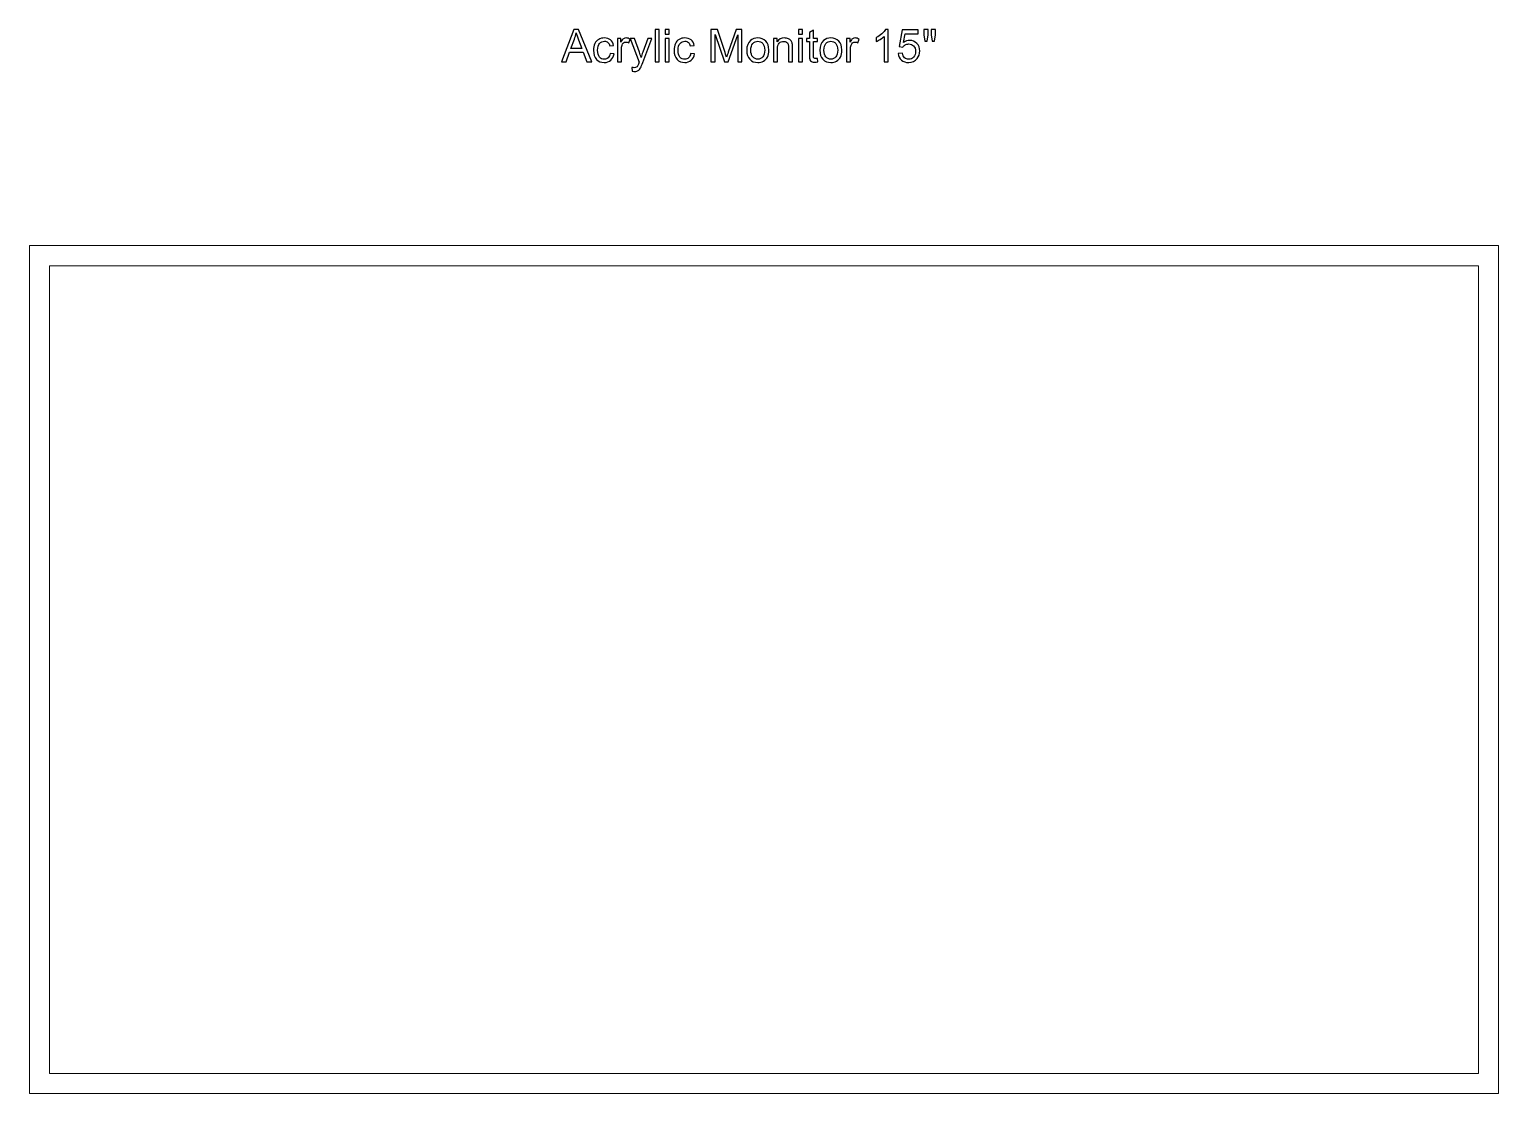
# Model space of a CAD drawing. Header units: centimetres. Extents: x -13.6 to 22.8, y -9.4 to 17.
import ezdxf

# ---------------------------------------------------------------- set-up
doc = ezdxf.new("R2010")
doc.units = ezdxf.units.CM
doc.header["$MEASUREMENT"] = 0
doc.layers.add('Layer 1', color=7, linetype='Continuous')

msp = doc.modelspace()

# ---------------------------------------------------------------- linework, layer by layer
at = {"layer": 'Layer 1', "color": 250, "lineweight": 20}
for points in [[(-13.63237, -9.3748), (22.76763, -9.3748), (22.76763, 11.6252), (-13.63237, 11.6252), (-13.63237, -9.3748)], [(-13.13237, -8.8748), (22.26763, -8.8748), (22.26763, 11.1252), (-13.13237, 11.1252), (-13.13237, -8.8748)]]:
    msp.add_lwpolyline(points, close=True, dxfattribs=at)
at = {"layer": 'Layer 1', "color": 250}
for points, knots in [([(-0.4496, 16.16917), (-0.4496, 16.16917), (-0.14131, 16.97282), (-0.14131, 16.97282), (-0.14131, 16.97282), (-0.02439, 16.97282), (-0.02439, 16.97282), (-0.02439, 16.97282), (0.30279, 16.16917), (0.30279, 16.16917), (0.30279, 16.16917), (0.18176, 16.16917), (0.18176, 16.16917), (0.18176, 16.16917), (0.08878, 16.41274), (0.08878, 16.41274), (0.08878, 16.41274), (-0.24963, 16.41274), (-0.24963, 16.41274), (-0.24963, 16.41274), (-0.3368, 16.16917), (-0.3368, 16.16917), (-0.3368, 16.16917), (-0.4496, 16.16917), (-0.4496, 16.16917)], [0, 0, 0, 0, 0.125, 0.125, 0.125, 0.25, 0.25, 0.25, 0.375, 0.375, 0.375, 0.5, 0.5, 0.5, 0.625, 0.625, 0.625, 0.75, 0.75, 0.75, 0.875, 0.875, 0.875, 1, 1, 1, 1]), ([(-0.21839, 16.49916), (-0.21839, 16.49916), (0.05549, 16.49916), (0.05549, 16.49916), (0.05549, 16.49916), (-0.02832, 16.72196), (-0.02832, 16.72196), (-0.05358, 16.78968), (-0.07266, 16.84562), (-0.08594, 16.88976), (-0.09698, 16.83738), (-0.11176, 16.78594), (-0.13028, 16.73506), (-0.13028, 16.73506), (-0.21839, 16.49916), (-0.21839, 16.49916)], [0, 0, 0, 0, 0.2, 0.2, 0.2, 0.4, 0.4, 0.4, 0.6, 0.6, 0.6, 0.8, 0.8, 0.8, 1, 1, 1, 1]), ([(0.75531, 16.38243), (0.75531, 16.38243), (0.85184, 16.36896), (0.85184, 16.36896), (0.84118, 16.30255), (0.81424, 16.25073), (0.77065, 16.21313), (0.72706, 16.17553), (0.67337, 16.15682), (0.60996, 16.15682), (0.53045, 16.15682), (0.46647, 16.18283), (0.41821, 16.23483), (0.36976, 16.28684), (0.34563, 16.36129), (0.34563, 16.45819), (0.34563, 16.52105), (0.3561, 16.57586), (0.37687, 16.623), (0.39763, 16.66996), (0.42925, 16.70531), (0.4719, 16.7287), (0.51436, 16.75227), (0.56057, 16.76405), (0.6107, 16.76405), (0.67375, 16.76405), (0.72557, 16.74815), (0.7656, 16.71616), (0.80582, 16.68417), (0.83163, 16.63872), (0.84286, 16.57998), (0.84286, 16.57998), (0.74745, 16.56538), (0.74745, 16.56538), (0.73829, 16.60448), (0.7222, 16.63385), (0.69881, 16.65368), (0.67562, 16.67332), (0.64756, 16.68324), (0.61463, 16.68324), (0.56487, 16.68324), (0.52447, 16.66547), (0.49323, 16.62992), (0.46217, 16.59419), (0.44664, 16.53807), (0.44664, 16.461), (0.44664, 16.3828), (0.46161, 16.32612), (0.49154, 16.29077), (0.52166, 16.25541), (0.56076, 16.23764), (0.60883, 16.23764), (0.64774, 16.23764), (0.68011, 16.24942), (0.70592, 16.27318), (0.73193, 16.29675), (0.74839, 16.33323), (0.75531, 16.38243)], [0, 0, 0, 0, 0.05263158, 0.05263158, 0.05263158, 0.10526316, 0.10526316, 0.10526316, 0.15789474, 0.15789474, 0.15789474, 0.21052632, 0.21052632, 0.21052632, 0.26315789, 0.26315789, 0.26315789, 0.31578947, 0.31578947, 0.31578947, 0.36842105, 0.36842105, 0.36842105, 0.42105263, 0.42105263, 0.42105263, 0.47368421, 0.47368421, 0.47368421, 0.52631579, 0.52631579, 0.52631579, 0.57894737, 0.57894737, 0.57894737, 0.63157895, 0.63157895, 0.63157895, 0.68421053, 0.68421053, 0.68421053, 0.73684211, 0.73684211, 0.73684211, 0.78947368, 0.78947368, 0.78947368, 0.84210526, 0.84210526, 0.84210526, 0.89473684, 0.89473684, 0.89473684, 0.94736842, 0.94736842, 0.94736842, 1, 1, 1, 1]), ([(0.9349, 16.16917), (0.9349, 16.16917), (0.9349, 16.75171), (0.9349, 16.75171), (0.9349, 16.75171), (1.02357, 16.75171), (1.02357, 16.75171), (1.02357, 16.75171), (1.02357, 16.66247), (1.02357, 16.66247), (1.0462, 16.70382), (1.06716, 16.73113), (1.08642, 16.74422), (1.10569, 16.75751), (1.12683, 16.76405), (1.14984, 16.76405), (1.18314, 16.76405), (1.217, 16.75358), (1.25142, 16.73281), (1.25142, 16.73281), (1.21625, 16.64171), (1.21625, 16.64171), (1.19231, 16.65518), (1.16836, 16.66191), (1.14442, 16.66191), (1.1229, 16.66191), (1.10363, 16.65536), (1.08661, 16.64246), (1.06959, 16.62955), (1.05743, 16.61159), (1.05013, 16.58858), (1.0391, 16.5536), (1.03367, 16.51525), (1.03367, 16.47353), (1.03367, 16.47353), (1.03367, 16.16917), (1.03367, 16.16917), (1.03367, 16.16917), (0.9349, 16.16917), (0.9349, 16.16917)], [0, 0, 0, 0, 0.07692308, 0.07692308, 0.07692308, 0.15384615, 0.15384615, 0.15384615, 0.23076923, 0.23076923, 0.23076923, 0.30769231, 0.30769231, 0.30769231, 0.38461538, 0.38461538, 0.38461538, 0.46153846, 0.46153846, 0.46153846, 0.53846154, 0.53846154, 0.53846154, 0.61538462, 0.61538462, 0.61538462, 0.69230769, 0.69230769, 0.69230769, 0.76923077, 0.76923077, 0.76923077, 0.84615385, 0.84615385, 0.84615385, 0.92307692, 0.92307692, 0.92307692, 1, 1, 1, 1]), ([(1.3053, 15.94525), (1.3053, 15.94525), (1.29408, 16.03654), (1.29408, 16.03654), (1.31578, 16.03074), (1.33448, 16.02775), (1.35057, 16.02775), (1.37265, 16.02775), (1.39023, 16.03149), (1.40332, 16.03878), (1.41661, 16.04608), (1.42746, 16.05637), (1.43587, 16.06946), (1.44205, 16.07938), (1.45215, 16.10388), (1.46599, 16.14317), (1.46786, 16.14859), (1.47067, 16.15664), (1.47479, 16.1673), (1.47479, 16.1673), (1.25367, 16.75171), (1.25367, 16.75171), (1.25367, 16.75171), (1.35918, 16.75171), (1.35918, 16.75171), (1.35918, 16.75171), (1.48077, 16.41535), (1.48077, 16.41535), (1.49667, 16.37289), (1.5107, 16.32799), (1.52324, 16.28085), (1.53465, 16.32519), (1.54812, 16.36896), (1.56383, 16.41199), (1.56383, 16.41199), (1.68805, 16.75171), (1.68805, 16.75171), (1.68805, 16.75171), (1.78663, 16.75171), (1.78663, 16.75171), (1.78663, 16.75171), (1.56645, 16.15907), (1.56645, 16.15907), (1.54269, 16.09528), (1.52417, 16.0515), (1.51089, 16.02737), (1.49331, 15.99501), (1.4731, 15.97125), (1.45047, 15.9561), (1.42764, 15.94094), (1.40052, 15.93346), (1.36909, 15.93346), (1.35001, 15.93346), (1.32868, 15.93739), (1.3053, 15.94525)], [0, 0, 0, 0, 0.05555556, 0.05555556, 0.05555556, 0.11111111, 0.11111111, 0.11111111, 0.16666667, 0.16666667, 0.16666667, 0.22222222, 0.22222222, 0.22222222, 0.27777778, 0.27777778, 0.27777778, 0.33333333, 0.33333333, 0.33333333, 0.38888889, 0.38888889, 0.38888889, 0.44444444, 0.44444444, 0.44444444, 0.5, 0.5, 0.5, 0.55555556, 0.55555556, 0.55555556, 0.61111111, 0.61111111, 0.61111111, 0.66666667, 0.66666667, 0.66666667, 0.72222222, 0.72222222, 0.72222222, 0.77777778, 0.77777778, 0.77777778, 0.83333333, 0.83333333, 0.83333333, 0.88888889, 0.88888889, 0.88888889, 0.94444444, 0.94444444, 0.94444444, 1, 1, 1, 1]), ([(1.86875, 16.16917), (1.86875, 16.16917), (1.86875, 16.97282), (1.86875, 16.97282), (1.86875, 16.97282), (1.96753, 16.97282), (1.96753, 16.97282), (1.96753, 16.97282), (1.96753, 16.16917), (1.96753, 16.16917), (1.96753, 16.16917), (1.86875, 16.16917), (1.86875, 16.16917)], [0, 0, 0, 0, 0.25, 0.25, 0.25, 0.5, 0.5, 0.5, 0.75, 0.75, 0.75, 1, 1, 1, 1]), ([(2.12036, 16.86058), (2.12036, 16.86058), (2.12036, 16.97282), (2.12036, 16.97282), (2.12036, 16.97282), (2.21913, 16.97282), (2.21913, 16.97282), (2.21913, 16.97282), (2.21913, 16.86058), (2.21913, 16.86058), (2.21913, 16.86058), (2.12036, 16.86058), (2.12036, 16.86058)], [0, 0, 0, 0, 0.25, 0.25, 0.25, 0.5, 0.5, 0.5, 0.75, 0.75, 0.75, 1, 1, 1, 1]), ([(2.12036, 16.16917), (2.12036, 16.16917), (2.12036, 16.75171), (2.12036, 16.75171), (2.12036, 16.75171), (2.21913, 16.75171), (2.21913, 16.75171), (2.21913, 16.75171), (2.21913, 16.16917), (2.21913, 16.16917), (2.21913, 16.16917), (2.12036, 16.16917), (2.12036, 16.16917)], [0, 0, 0, 0, 0.25, 0.25, 0.25, 0.5, 0.5, 0.5, 0.75, 0.75, 0.75, 1, 1, 1, 1]), ([(2.75022, 16.38243), (2.75022, 16.38243), (2.84675, 16.36896), (2.84675, 16.36896), (2.83609, 16.30255), (2.80915, 16.25073), (2.76556, 16.21313), (2.72197, 16.17553), (2.66828, 16.15682), (2.60487, 16.15682), (2.52536, 16.15682), (2.46138, 16.18283), (2.41312, 16.23483), (2.36467, 16.28684), (2.34054, 16.36129), (2.34054, 16.45819), (2.34054, 16.52105), (2.35101, 16.57586), (2.37178, 16.623), (2.39254, 16.66996), (2.42416, 16.70531), (2.46681, 16.7287), (2.50927, 16.75227), (2.55548, 16.76405), (2.60561, 16.76405), (2.66866, 16.76405), (2.72048, 16.74815), (2.76051, 16.71616), (2.80073, 16.68417), (2.82654, 16.63872), (2.83777, 16.57998), (2.83777, 16.57998), (2.74236, 16.56538), (2.74236, 16.56538), (2.7332, 16.60448), (2.71711, 16.63385), (2.69372, 16.65368), (2.67053, 16.67332), (2.64247, 16.68324), (2.60954, 16.68324), (2.55978, 16.68324), (2.51938, 16.66547), (2.48814, 16.62992), (2.45708, 16.59419), (2.44155, 16.53807), (2.44155, 16.461), (2.44155, 16.3828), (2.45652, 16.32612), (2.48645, 16.29077), (2.51657, 16.25541), (2.55567, 16.23764), (2.60374, 16.23764), (2.64265, 16.23764), (2.67502, 16.24942), (2.70083, 16.27318), (2.72684, 16.29675), (2.7433, 16.33323), (2.75022, 16.38243)], [0, 0, 0, 0, 0.05263158, 0.05263158, 0.05263158, 0.10526316, 0.10526316, 0.10526316, 0.15789474, 0.15789474, 0.15789474, 0.21052632, 0.21052632, 0.21052632, 0.26315789, 0.26315789, 0.26315789, 0.31578947, 0.31578947, 0.31578947, 0.36842105, 0.36842105, 0.36842105, 0.42105263, 0.42105263, 0.42105263, 0.47368421, 0.47368421, 0.47368421, 0.52631579, 0.52631579, 0.52631579, 0.57894737, 0.57894737, 0.57894737, 0.63157895, 0.63157895, 0.63157895, 0.68421053, 0.68421053, 0.68421053, 0.73684211, 0.73684211, 0.73684211, 0.78947368, 0.78947368, 0.78947368, 0.84210526, 0.84210526, 0.84210526, 0.89473684, 0.89473684, 0.89473684, 0.94736842, 0.94736842, 0.94736842, 1, 1, 1, 1]), ([(3.25288, 16.16917), (3.25288, 16.16917), (3.25288, 16.97282), (3.25288, 16.97282), (3.25288, 16.97282), (3.41227, 16.97282), (3.41227, 16.97282), (3.41227, 16.97282), (3.60233, 16.40394), (3.60233, 16.40394), (3.61991, 16.351), (3.63263, 16.31134), (3.64068, 16.28497), (3.64984, 16.31415), (3.66425, 16.35718), (3.6837, 16.41386), (3.6837, 16.41386), (3.87713, 16.97282), (3.87713, 16.97282), (3.87713, 16.97282), (4.01949, 16.97282), (4.01949, 16.97282), (4.01949, 16.97282), (4.01949, 16.16917), (4.01949, 16.16917), (4.01949, 16.16917), (3.91735, 16.16917), (3.91735, 16.16917), (3.91735, 16.16917), (3.91735, 16.8415), (3.91735, 16.8415), (3.91735, 16.8415), (3.68277, 16.16917), (3.68277, 16.16917), (3.68277, 16.16917), (3.58699, 16.16917), (3.58699, 16.16917), (3.58699, 16.16917), (3.35502, 16.85385), (3.35502, 16.85385), (3.35502, 16.85385), (3.35502, 16.16917), (3.35502, 16.16917), (3.35502, 16.16917), (3.25288, 16.16917), (3.25288, 16.16917)], [0, 0, 0, 0, 0.06666667, 0.06666667, 0.06666667, 0.13333333, 0.13333333, 0.13333333, 0.2, 0.2, 0.2, 0.26666667, 0.26666667, 0.26666667, 0.33333333, 0.33333333, 0.33333333, 0.4, 0.4, 0.4, 0.46666667, 0.46666667, 0.46666667, 0.53333333, 0.53333333, 0.53333333, 0.6, 0.6, 0.6, 0.66666667, 0.66666667, 0.66666667, 0.73333333, 0.73333333, 0.73333333, 0.8, 0.8, 0.8, 0.86666667, 0.86666667, 0.86666667, 0.93333333, 0.93333333, 0.93333333, 1, 1, 1, 1]), ([(4.14072, 16.46044), (4.14072, 16.568), (4.17065, 16.6477), (4.2307, 16.69951), (4.28065, 16.74254), (4.34182, 16.76405), (4.41384, 16.76405), (4.49372, 16.76405), (4.5592, 16.73786), (4.61008, 16.68548), (4.66077, 16.63329), (4.68622, 16.56089), (4.68622, 16.46867), (4.68622, 16.39384), (4.67499, 16.3351), (4.65254, 16.29226), (4.63009, 16.24942), (4.59736, 16.21612), (4.55433, 16.19237), (4.51149, 16.16861), (4.46454, 16.15682), (4.41384, 16.15682), (4.33228, 16.15682), (4.26643, 16.18283), (4.21611, 16.23502), (4.16579, 16.28721), (4.14072, 16.36241), (4.14072, 16.46044)], [0, 0, 0, 0, 0.11111111, 0.11111111, 0.11111111, 0.22222222, 0.22222222, 0.22222222, 0.33333333, 0.33333333, 0.33333333, 0.44444444, 0.44444444, 0.44444444, 0.55555556, 0.55555556, 0.55555556, 0.66666667, 0.66666667, 0.66666667, 0.77777778, 0.77777778, 0.77777778, 0.88888889, 0.88888889, 0.88888889, 1, 1, 1, 1]), ([(4.80201, 16.16917), (4.80201, 16.16917), (4.80201, 16.75171), (4.80201, 16.75171), (4.80201, 16.75171), (4.89068, 16.75171), (4.89068, 16.75171), (4.89068, 16.75171), (4.89068, 16.66902), (4.89068, 16.66902), (4.93333, 16.73244), (4.99507, 16.76405), (5.07569, 16.76405), (5.11086, 16.76405), (5.14304, 16.75769), (5.17241, 16.74516), (5.20178, 16.73262), (5.22385, 16.71598), (5.23844, 16.69558), (5.25304, 16.67519), (5.26332, 16.65088), (5.26912, 16.62281), (5.27268, 16.60448), (5.27455, 16.57249), (5.27455, 16.52685), (5.27455, 16.52685), (5.27455, 16.16917), (5.27455, 16.16917), (5.27455, 16.16917), (5.17578, 16.16917), (5.17578, 16.16917), (5.17578, 16.16917), (5.17578, 16.52311), (5.17578, 16.52311), (5.17578, 16.56333), (5.17203, 16.59344), (5.16436, 16.61327), (5.15669, 16.6331), (5.14304, 16.649), (5.12358, 16.66098), (5.10413, 16.67276), (5.08112, 16.67875), (5.05493, 16.67875), (5.01302, 16.67875), (4.97692, 16.66547), (4.94643, 16.63872), (4.91594, 16.61215), (4.90078, 16.56146), (4.90078, 16.487), (4.90078, 16.487), (4.90078, 16.16917), (4.90078, 16.16917), (4.90078, 16.16917), (4.80201, 16.16917), (4.80201, 16.16917)], [0, 0, 0, 0, 0.05555556, 0.05555556, 0.05555556, 0.11111111, 0.11111111, 0.11111111, 0.16666667, 0.16666667, 0.16666667, 0.22222222, 0.22222222, 0.22222222, 0.27777778, 0.27777778, 0.27777778, 0.33333333, 0.33333333, 0.33333333, 0.38888889, 0.38888889, 0.38888889, 0.44444444, 0.44444444, 0.44444444, 0.5, 0.5, 0.5, 0.55555556, 0.55555556, 0.55555556, 0.61111111, 0.61111111, 0.61111111, 0.66666667, 0.66666667, 0.66666667, 0.72222222, 0.72222222, 0.72222222, 0.77777778, 0.77777778, 0.77777778, 0.83333333, 0.83333333, 0.83333333, 0.88888889, 0.88888889, 0.88888889, 0.94444444, 0.94444444, 0.94444444, 1, 1, 1, 1]), ([(5.42626, 16.86058), (5.42626, 16.86058), (5.42626, 16.97282), (5.42626, 16.97282), (5.42626, 16.97282), (5.52503, 16.97282), (5.52503, 16.97282), (5.52503, 16.97282), (5.52503, 16.86058), (5.52503, 16.86058), (5.52503, 16.86058), (5.42626, 16.86058), (5.42626, 16.86058)], [0, 0, 0, 0, 0.25, 0.25, 0.25, 0.5, 0.5, 0.5, 0.75, 0.75, 0.75, 1, 1, 1, 1]), ([(5.42626, 16.16917), (5.42626, 16.16917), (5.42626, 16.75171), (5.42626, 16.75171), (5.42626, 16.75171), (5.52503, 16.75171), (5.52503, 16.75171), (5.52503, 16.75171), (5.52503, 16.16917), (5.52503, 16.16917), (5.52503, 16.16917), (5.42626, 16.16917), (5.42626, 16.16917)], [0, 0, 0, 0, 0.25, 0.25, 0.25, 0.5, 0.5, 0.5, 0.75, 0.75, 0.75, 1, 1, 1, 1]), ([(5.89, 16.25728), (5.89, 16.25728), (5.90347, 16.17011), (5.90347, 16.17011), (5.87578, 16.16431), (5.8509, 16.16131), (5.8292, 16.16131), (5.79347, 16.16131), (5.76579, 16.16693), (5.74596, 16.17834), (5.72632, 16.18975), (5.71247, 16.20453), (5.70443, 16.22305), (5.69638, 16.24157), (5.69246, 16.28048), (5.69246, 16.33978), (5.69246, 16.33978), (5.69246, 16.67538), (5.69246, 16.67538), (5.69246, 16.67538), (5.6195, 16.67538), (5.6195, 16.67538), (5.6195, 16.67538), (5.6195, 16.75171), (5.6195, 16.75171), (5.6195, 16.75171), (5.69246, 16.75171), (5.69246, 16.75171), (5.69246, 16.75171), (5.69246, 16.89575), (5.69246, 16.89575), (5.69246, 16.89575), (5.79123, 16.95505), (5.79123, 16.95505), (5.79123, 16.95505), (5.79123, 16.75171), (5.79123, 16.75171), (5.79123, 16.75171), (5.89, 16.75171), (5.89, 16.75171), (5.89, 16.75171), (5.89, 16.67538), (5.89, 16.67538), (5.89, 16.67538), (5.79123, 16.67538), (5.79123, 16.67538), (5.79123, 16.67538), (5.79123, 16.33417), (5.79123, 16.33417), (5.79123, 16.30592), (5.79291, 16.28777), (5.79647, 16.27973), (5.79983, 16.27168), (5.80545, 16.26532), (5.8133, 16.26046), (5.82116, 16.25578), (5.83238, 16.25335), (5.84698, 16.25335), (5.85783, 16.25335), (5.87223, 16.25466), (5.89, 16.25728)], [0, 0, 0, 0, 0.05, 0.05, 0.05, 0.1, 0.1, 0.1, 0.15, 0.15, 0.15, 0.2, 0.2, 0.2, 0.25, 0.25, 0.25, 0.3, 0.3, 0.3, 0.35, 0.35, 0.35, 0.4, 0.4, 0.4, 0.45, 0.45, 0.45, 0.5, 0.5, 0.5, 0.55, 0.55, 0.55, 0.6, 0.6, 0.6, 0.65, 0.65, 0.65, 0.7, 0.7, 0.7, 0.75, 0.75, 0.75, 0.8, 0.8, 0.8, 0.85, 0.85, 0.85, 0.9, 0.9, 0.9, 0.95, 0.95, 0.95, 1, 1, 1, 1]), ([(5.95043, 16.46044), (5.95043, 16.568), (5.98036, 16.6477), (6.04041, 16.69951), (6.09036, 16.74254), (6.15153, 16.76405), (6.22355, 16.76405), (6.30343, 16.76405), (6.36891, 16.73786), (6.41979, 16.68548), (6.47048, 16.63329), (6.49593, 16.56089), (6.49593, 16.46867), (6.49593, 16.39384), (6.4847, 16.3351), (6.46225, 16.29226), (6.4398, 16.24942), (6.40707, 16.21612), (6.36404, 16.19237), (6.3212, 16.16861), (6.27425, 16.15682), (6.22355, 16.15682), (6.14199, 16.15682), (6.07614, 16.18283), (6.02582, 16.23502), (5.9755, 16.28721), (5.95043, 16.36241), (5.95043, 16.46044)], [0, 0, 0, 0, 0.11111111, 0.11111111, 0.11111111, 0.22222222, 0.22222222, 0.22222222, 0.33333333, 0.33333333, 0.33333333, 0.44444444, 0.44444444, 0.44444444, 0.55555556, 0.55555556, 0.55555556, 0.66666667, 0.66666667, 0.66666667, 0.77777778, 0.77777778, 0.77777778, 0.88888889, 0.88888889, 0.88888889, 1, 1, 1, 1]), ([(6.6106, 16.16917), (6.6106, 16.16917), (6.6106, 16.75171), (6.6106, 16.75171), (6.6106, 16.75171), (6.69927, 16.75171), (6.69927, 16.75171), (6.69927, 16.75171), (6.69927, 16.66247), (6.69927, 16.66247), (6.7219, 16.70382), (6.74286, 16.73113), (6.76212, 16.74422), (6.78139, 16.75751), (6.80253, 16.76405), (6.82554, 16.76405), (6.85884, 16.76405), (6.8927, 16.75358), (6.92712, 16.73281), (6.92712, 16.73281), (6.89195, 16.64171), (6.89195, 16.64171), (6.86801, 16.65518), (6.84406, 16.66191), (6.82012, 16.66191), (6.7986, 16.66191), (6.77933, 16.65536), (6.76231, 16.64246), (6.74529, 16.62955), (6.73313, 16.61159), (6.72583, 16.58858), (6.7148, 16.5536), (6.70937, 16.51525), (6.70937, 16.47353), (6.70937, 16.47353), (6.70937, 16.16917), (6.70937, 16.16917), (6.70937, 16.16917), (6.6106, 16.16917), (6.6106, 16.16917)], [0, 0, 0, 0, 0.07692308, 0.07692308, 0.07692308, 0.15384615, 0.15384615, 0.15384615, 0.23076923, 0.23076923, 0.23076923, 0.30769231, 0.30769231, 0.30769231, 0.38461538, 0.38461538, 0.38461538, 0.46153846, 0.46153846, 0.46153846, 0.53846154, 0.53846154, 0.53846154, 0.61538462, 0.61538462, 0.61538462, 0.69230769, 0.69230769, 0.69230769, 0.76923077, 0.76923077, 0.76923077, 0.84615385, 0.84615385, 0.84615385, 0.92307692, 0.92307692, 0.92307692, 1, 1, 1, 1]), ([(7.6408, 16.16917), (7.6408, 16.16917), (7.54203, 16.16917), (7.54203, 16.16917), (7.54203, 16.16917), (7.54203, 16.7981), (7.54203, 16.7981), (7.51827, 16.77528), (7.48703, 16.75264), (7.44849, 16.73001), (7.40996, 16.70737), (7.37516, 16.69035), (7.34448, 16.67912), (7.34448, 16.67912), (7.34448, 16.77453), (7.34448, 16.77453), (7.39967, 16.80034), (7.44793, 16.83177), (7.48927, 16.86881), (7.53062, 16.90566), (7.55999, 16.94139), (7.5772, 16.97619), (7.5772, 16.97619), (7.6408, 16.97619), (7.6408, 16.97619), (7.6408, 16.97619), (7.6408, 16.16917), (7.6408, 16.16917)], [0, 0, 0, 0, 0.11111111, 0.11111111, 0.11111111, 0.22222222, 0.22222222, 0.22222222, 0.33333333, 0.33333333, 0.33333333, 0.44444444, 0.44444444, 0.44444444, 0.55555556, 0.55555556, 0.55555556, 0.66666667, 0.66666667, 0.66666667, 0.77777778, 0.77777778, 0.77777778, 0.88888889, 0.88888889, 0.88888889, 1, 1, 1, 1]), ([(7.89465, 16.38018), (7.89465, 16.38018), (7.99791, 16.38804), (7.99791, 16.38804), (8.00558, 16.33772), (8.02336, 16.29993), (8.05104, 16.27449), (8.07873, 16.24924), (8.11259, 16.23652), (8.15243, 16.23652), (8.20051, 16.23652), (8.24073, 16.25447), (8.27347, 16.2902), (8.30602, 16.32612), (8.32229, 16.37364), (8.32229, 16.43275), (8.32229, 16.48906), (8.30677, 16.5334), (8.27553, 16.56595), (8.24429, 16.5985), (8.20294, 16.61477), (8.1515, 16.61477), (8.11951, 16.61477), (8.09089, 16.60748), (8.06545, 16.59288), (8.04019, 16.57829), (8.02036, 16.5594), (8.00577, 16.5362), (8.00577, 16.5362), (7.91261, 16.54967), (7.91261, 16.54967), (7.91261, 16.54967), (7.99006, 16.96272), (7.99006, 16.96272), (7.99006, 16.96272), (8.38852, 16.96272), (8.38852, 16.96272), (8.38852, 16.96272), (8.38852, 16.86844), (8.38852, 16.86844), (8.38852, 16.86844), (8.06881, 16.86844), (8.06881, 16.86844), (8.06881, 16.86844), (8.02597, 16.65162), (8.02597, 16.65162), (8.07405, 16.68548), (8.12456, 16.70232), (8.17731, 16.70232), (8.24728, 16.70232), (8.30639, 16.678), (8.35447, 16.62936), (8.40255, 16.58072), (8.42668, 16.51824), (8.42668, 16.44192), (8.42668, 16.36915), (8.40554, 16.30629), (8.36326, 16.25335), (8.31182, 16.18825), (8.24148, 16.1557), (8.15243, 16.1557), (8.07948, 16.1557), (8.01999, 16.17628), (7.97378, 16.21725), (7.92758, 16.25822), (7.9012, 16.31247), (7.89465, 16.38018)], [0, 0, 0, 0, 0.04545455, 0.04545455, 0.04545455, 0.09090909, 0.09090909, 0.09090909, 0.13636364, 0.13636364, 0.13636364, 0.18181818, 0.18181818, 0.18181818, 0.22727273, 0.22727273, 0.22727273, 0.27272727, 0.27272727, 0.27272727, 0.31818182, 0.31818182, 0.31818182, 0.36363636, 0.36363636, 0.36363636, 0.40909091, 0.40909091, 0.40909091, 0.45454545, 0.45454545, 0.45454545, 0.5, 0.5, 0.5, 0.54545455, 0.54545455, 0.54545455, 0.59090909, 0.59090909, 0.59090909, 0.63636364, 0.63636364, 0.63636364, 0.68181818, 0.68181818, 0.68181818, 0.72727273, 0.72727273, 0.72727273, 0.77272727, 0.77272727, 0.77272727, 0.81818182, 0.81818182, 0.81818182, 0.86363636, 0.86363636, 0.86363636, 0.90909091, 0.90909091, 0.90909091, 0.95454545, 0.95454545, 0.95454545, 1, 1, 1, 1]), ([(8.5507, 16.68885), (8.5507, 16.68885), (8.52339, 16.8415), (8.52339, 16.8415), (8.52339, 16.8415), (8.52339, 16.97282), (8.52339, 16.97282), (8.52339, 16.97282), (8.63563, 16.97282), (8.63563, 16.97282), (8.63563, 16.97282), (8.63563, 16.8415), (8.63563, 16.8415), (8.63563, 16.8415), (8.61094, 16.68885), (8.61094, 16.68885), (8.61094, 16.68885), (8.5507, 16.68885), (8.5507, 16.68885)], [0, 0, 0, 0, 0.16666667, 0.16666667, 0.16666667, 0.33333333, 0.33333333, 0.33333333, 0.5, 0.5, 0.5, 0.66666667, 0.66666667, 0.66666667, 0.83333333, 0.83333333, 0.83333333, 1, 1, 1, 1]), ([(8.73197, 16.68885), (8.73197, 16.68885), (8.70522, 16.8415), (8.70522, 16.8415), (8.70522, 16.8415), (8.70522, 16.97282), (8.70522, 16.97282), (8.70522, 16.97282), (8.81747, 16.97282), (8.81747, 16.97282), (8.81747, 16.97282), (8.81747, 16.8415), (8.81747, 16.8415), (8.81747, 16.8415), (8.79109, 16.68885), (8.79109, 16.68885), (8.79109, 16.68885), (8.73197, 16.68885), (8.73197, 16.68885)], [0, 0, 0, 0, 0.16666667, 0.16666667, 0.16666667, 0.33333333, 0.33333333, 0.33333333, 0.5, 0.5, 0.5, 0.66666667, 0.66666667, 0.66666667, 0.83333333, 0.83333333, 0.83333333, 1, 1, 1, 1]), ([(4.24174, 16.46025), (4.24174, 16.3858), (4.25801, 16.33005), (4.29056, 16.2932), (4.3233, 16.25616), (4.36427, 16.23764), (4.41384, 16.23764), (4.46285, 16.23764), (4.50364, 16.25616), (4.53637, 16.29338), (4.56892, 16.33061), (4.5852, 16.38729), (4.5852, 16.46343), (4.5852, 16.53527), (4.56874, 16.5897), (4.536, 16.62656), (4.50326, 16.6636), (4.46248, 16.68212), (4.41384, 16.68212), (4.36427, 16.68212), (4.3233, 16.66378), (4.29056, 16.62693), (4.25801, 16.59008), (4.24174, 16.53452), (4.24174, 16.46025)], [0, 0, 0, 0, 0.125, 0.125, 0.125, 0.25, 0.25, 0.25, 0.375, 0.375, 0.375, 0.5, 0.5, 0.5, 0.625, 0.625, 0.625, 0.75, 0.75, 0.75, 0.875, 0.875, 0.875, 1, 1, 1, 1]), ([(6.05145, 16.46025), (6.05145, 16.3858), (6.06772, 16.33005), (6.10027, 16.2932), (6.13301, 16.25616), (6.17398, 16.23764), (6.22355, 16.23764), (6.27256, 16.23764), (6.31335, 16.25616), (6.34608, 16.29338), (6.37863, 16.33061), (6.39491, 16.38729), (6.39491, 16.46343), (6.39491, 16.53527), (6.37845, 16.5897), (6.34571, 16.62656), (6.31297, 16.6636), (6.27219, 16.68212), (6.22355, 16.68212), (6.17398, 16.68212), (6.13301, 16.66378), (6.10027, 16.62693), (6.06772, 16.59008), (6.05145, 16.53452), (6.05145, 16.46025)], [0, 0, 0, 0, 0.125, 0.125, 0.125, 0.25, 0.25, 0.25, 0.375, 0.375, 0.375, 0.5, 0.5, 0.5, 0.625, 0.625, 0.625, 0.75, 0.75, 0.75, 0.875, 0.875, 0.875, 1, 1, 1, 1])]:
    msp.add_open_spline(points, degree=3, knots=knots, dxfattribs=at)

doc.saveas('drawing.dxf')
